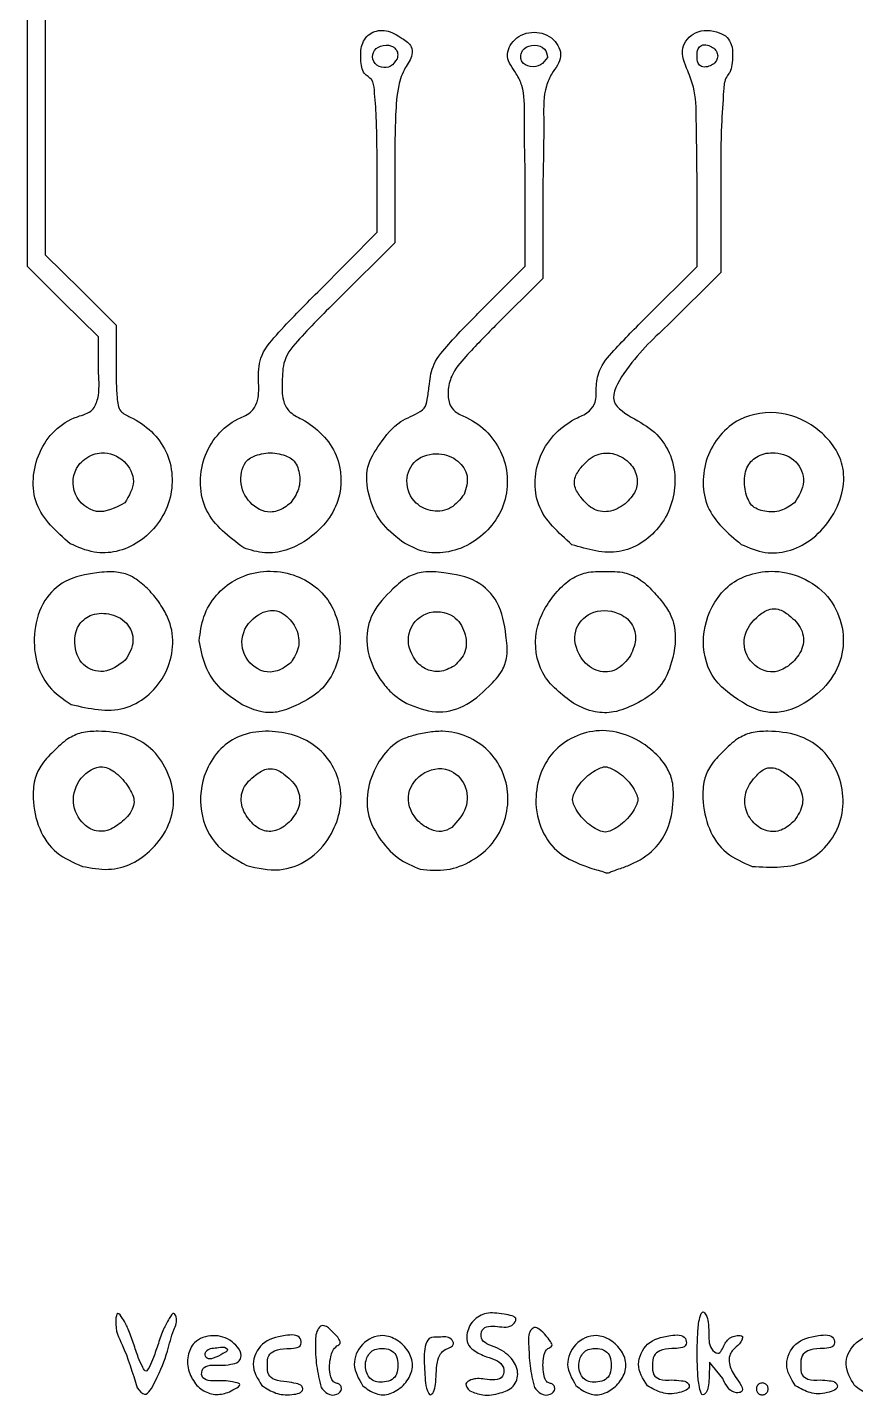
# Model space of a CAD drawing. Extents: x 2 to 350, y 4 to 373.
# Drawn here: x 251.3 to 300.6, y 4 to 85.4 of the extents above; entities that cross this region are included whole.
import ezdxf

# ---------------------------------------------------------------- set-up
doc = ezdxf.new("R2010")
doc.units = 0
doc.layers.get('0').update_dxf_attribs({"linetype": 'CONTINUOUS'})

msp = doc.modelspace()

# ---------------------------------------------------------------- linework, layer by layer
at = {"color": 7}
for p, q in [((251.33468, 80.561101), (251.33468, 89.92706)), ((252.393013, 89.366699), (252.393013, 80.633702)), ((273.339613, 83.5778), (273.339613, 83.5778)), ((282.291049, 83.652466), (282.291049, 83.652466)), ((292.433322, 83.740837), (292.433322, 83.740837)), ((251.33468, 71.195142), (251.33468, 80.561101)), ((252.393013, 80.633702), (252.393013, 71.900706)), ((272.148591, 73.251642), (272.148591, 77.790675)), ((273.206924, 77.267091), (273.206924, 72.61442)), ((280.968027, 71.231972), (280.968027, 76.73766)), ((291.198591, 71.20165), (291.198591, 76.601717)), ((282.02636, 76.369228), (282.02636, 70.495134)), ((292.609693, 76.568909), (292.609693, 70.849755)), ((268.620822, 69.681672), (272.148591, 73.251642)), ((273.206924, 72.61442), (269.855527, 69.276965)), ((252.393013, 71.900706), (254.50968, 69.806132)), ((253.451347, 69.100568), (251.33468, 71.195142)), ((278.158258, 68.402385), (280.968027, 71.231972)), ((288.199989, 68.218632), (291.198591, 71.20165)), ((282.02636, 70.495134), (279.204155, 67.689465)), ((292.609693, 70.849755), (289.434693, 67.689465)), ((254.50968, 69.806132), (256.626347, 67.711532)), ((255.568013, 67.005994), (253.451347, 69.100568)), ((256.626347, 67.711532), (256.626347, 65.13412)), ((255.568013, 64.860964), (255.568013, 67.005994)), ((257.130325, 57.13132), (257.130325, 57.13132)), ((267.008107, 57.13132), (267.008107, 57.13132)), ((277.330561, 57.631991), (277.330561, 57.631991)), ((287.025689, 57.160795), (287.025689, 57.160795)), ((296.994236, 57.13132), (296.994236, 57.13132)), ((253.874019, 54.69763), (253.874019, 54.69763)), ((273.626659, 54.822116), (273.626659, 54.822116)), ((283.752608, 54.635585), (283.752608, 54.635585)), ((293.826327, 54.65482), (293.826327, 54.65482)), ((264.211078, 54.44408), (264.211078, 54.44408)), ((257.165197, 47.768193), (257.165197, 47.768193)), ((267.027263, 47.625476), (267.027263, 47.625476)), ((276.757897, 47.417143), (276.757897, 47.417143)), ((287.162769, 47.916624), (287.162769, 47.916624)), ((296.903458, 47.635795), (296.903458, 47.635795)), ((253.935376, 45.12564), (253.935376, 45.12564)), ((264.129824, 45.105532), (264.129824, 45.105532)), ((273.912489, 45.183002), (273.912489, 45.183002)), ((283.860134, 45.172656), (283.860134, 45.17263)), ((294.167295, 45.084868), (294.167295, 45.083942)), ((256.90064, 38.076135), (256.90064, 38.076135)), ((266.917355, 38.110795), (266.917355, 38.110795)), ((276.593697, 37.796946), (276.593697, 37.796946)), ((286.965258, 38.232503), (286.965258, 38.232503)), ((296.993098, 38.203426), (296.993098, 38.203426)), ((254.606756, 35.483853), (254.606756, 35.483853)), ((264.399673, 35.526901), (264.399673, 35.526901)), ((274.719071, 35.309149), (274.719071, 35.309149)), ((284.672193, 35.446229), (284.672193, 35.446229)), ((294.47064, 35.483853), (294.47064, 35.483853)), ((262.976347, 6.482503), (262.976347, 6.482503)), ((273.383322, 5.776965), (273.383322, 5.776965)), ((274.970822, 5.732859), (274.970822, 5.732859)), ((286.083322, 5.776965), (286.083322, 5.776965)), ((291.198591, 6.482503), (291.198591, 6.482503)), ((291.929529, 5.953337), (291.916829, 4.983215)), ((292.723835, 4.983215), (291.929529, 5.953337)), ((257.865073, 4.42468), (257.865073, 4.42468)), ((261.414062, 4.567423), (261.414062, 4.567423)), ((265.294613, 4.567423), (265.294613, 4.567423)), ((268.816217, 4.454049), (268.816217, 4.454049)), ((271.291844, 4.567423), (271.291844, 4.567423)), ((277.675446, 4.248256), (277.675446, 4.248256)), ((281.516217, 4.454049), (281.516217, 4.454049)), ((283.991844, 4.567423), (283.991844, 4.567423)), ((288.244333, 4.549166), (288.244333, 4.548267)), ((294.72636, 4.365837), (294.72636, 4.365837)), ((297.063769, 4.549166), (297.063769, 4.548267)), ((300.572408, 4.567423), (300.572408, 4.567317))]:
    msp.add_line(p, q, dxfattribs=at)
for points, knots in [([(272.148591, 77.790675), (272.143933, 78.570875), (272.136027, 79.895137), (272.027012, 81.361763), (271.922863, 82.366396), (271.240685, 82.699014), (271.17724, 83.547867), (271.150774, 84.420526), (271.741819, 85.216673), (272.782109, 85.337605), (273.542455, 84.860326), (274.216622, 84.408707), (274.269412, 83.652323), (273.727899, 82.982148), (273.341712, 81.778398), (273.216177, 79.827123), (273.210501, 78.256666), (273.206924, 77.267091)], [0, 0, 0, 0, 2.320408, 3.938515, 4.566638, 5.113969, 5.968719, 6.86221, 7.747833, 8.637941, 9.70527, 10.429661, 10.896867, 11.78435, 12.90455, 14.648895, 17.620517, 17.620517, 17.620517, 17.620517]), ([(280.968027, 76.73766), (280.943915, 77.876574), (280.90722, 79.609829), (280.946165, 81.678512), (280.416359, 82.802396), (279.690281, 83.649226), (280.284399, 84.885244), (281.497277, 85.2943), (282.709707, 84.885388), (283.305047, 83.648737), (282.569503, 82.797924), (282.041864, 81.626999), (282.090733, 79.436012), (282.051946, 77.588178), (282.02636, 76.369228)], [0, 0, 0, 0, 3.446204, 5.244597, 6.02445, 7.181768, 8.261406, 9.497522, 10.733655, 11.813293, 12.970618, 13.77251, 15.6746, 19.361375, 19.361375, 19.361375, 19.361375]), ([(291.198591, 76.601717), (291.183085, 77.723597), (291.158853, 79.476739), (291.133543, 81.628867), (290.611417, 82.947133), (290.074944, 84.165334), (291.10392, 85.367393), (292.262722, 85.272025), (293.010269, 84.891444), (293.295042, 84.375703), (293.332197, 83.798089), (293.277482, 83.247533), (293.199693, 82.789946), (292.817572, 82.376689), (292.754269, 81.235839), (292.610776, 79.300046), (292.610097, 77.587233), (292.609693, 76.568909)], [0, 0, 0, 0, 3.386996, 5.292797, 6.31225, 7.705546, 8.883691, 10.304072, 10.842206, 11.340701, 11.98598, 12.546279, 13.01874, 13.328354, 14.18345, 16.253955, 19.289926, 19.289926, 19.289926, 19.289926]), ([(273.339613, 83.5778), (273.363996, 83.680835), (273.411278, 83.880626), (273.27233, 84.176637), (272.914286, 84.412621), (272.364377, 84.398832), (271.849658, 84.007124), (271.881321, 83.357659), (272.382162, 83.004432), (273.016234, 83.068467), (273.228665, 83.403053), (273.339613, 83.5778)], [0, 0, 0, 0, 0.309907, 0.600934, 0.913085, 1.551268, 2.123603, 2.65525, 3.231386, 3.772012, 4.363064, 4.363064, 4.363064, 4.363064]), ([(282.291049, 83.652466), (282.259495, 83.837864), (282.189112, 84.251392), (281.510604, 84.438514), (280.955105, 84.296518), (280.735594, 83.936917), (280.689347, 83.658728), (280.791591, 83.283091), (281.283783, 83.040144), (281.924967, 83.140467), (282.170407, 83.483737), (282.291049, 83.652466)], [0, 0, 0, 0, 0.525045, 1.171109, 1.817512, 2.102298, 2.382945, 2.647362, 3.21259, 3.833548, 4.433827, 4.433827, 4.433827, 4.433827]), ([(292.433322, 83.740837), (292.413897, 83.837655), (292.373142, 84.040783), (292.129794, 84.271047), (291.820977, 84.396644), (291.463768, 84.42654), (291.20014, 84.131093), (291.19767, 83.74084), (291.200137, 83.350586), (291.463774, 83.055152), (291.820973, 83.085061), (292.129796, 83.210637), (292.373139, 83.440901), (292.413896, 83.644023), (292.433322, 83.740837)], [0, 0, 0, 0, 0.290569, 0.609623, 0.9471, 1.299818, 1.588949, 2.013967, 2.438979, 2.728101, 3.080818, 3.418291, 3.737344, 4.027901, 4.027901, 4.027901, 4.027901]), ([(264.211078, 54.44408), (263.331947, 55.106855), (261.596532, 56.415183), (261.492306, 59.928445), (263.148918, 61.913142), (264.712229, 62.46219), (265.151613, 63.37764), (265.070357, 64.453713), (265.106398, 65.898463), (266.575717, 67.641139), (267.791863, 68.854566), (268.620822, 69.681672)], [0, 0, 0, 0, 3.157467, 6.232883, 9.325298, 10.278119, 10.986003, 12.167986, 13.506593, 15.167162, 18.722403, 18.722403, 18.722403, 18.722403]), ([(269.855527, 69.276965), (269.080072, 68.5104), (267.933409, 67.376882), (266.525773, 65.746588), (266.513353, 64.385369), (266.464122, 63.360669), (266.885659, 62.489005), (268.325454, 61.839996), (270.026519, 60.207132), (270.137087, 57.033632), (268.463448, 55.107188), (266.77512, 54.254825), (265.441048, 54.057303), (264.623682, 54.314332), (264.211078, 54.44408)], [0, 0, 0, 0, 3.315492, 4.90261, 6.163256, 7.262992, 7.969038, 8.897533, 11.865892, 14.541411, 17.557793, 18.932192, 20.191441, 21.475083, 21.475083, 21.475083, 21.475083]), ([(273.626659, 54.822116), (273.182686, 55.187976), (272.283503, 55.928956), (271.603224, 57.532633), (271.412942, 59.262997), (272.35042, 60.722678), (273.341626, 61.993739), (274.442146, 62.37429), (275.048901, 62.799797), (275.163506, 63.380575), (275.263175, 64.192765), (275.399205, 65.36858), (276.557998, 66.791715), (277.529372, 67.769408), (278.158258, 68.402385)], [0, 0, 0, 0, 1.700839, 3.444729, 5.110643, 6.656085, 8.498773, 9.79347, 10.09812, 10.655015, 11.444574, 12.623572, 14.092023, 16.788429, 16.788429, 16.788429, 16.788429]), ([(279.204155, 67.689465), (278.609595, 67.08713), (277.681022, 66.146412), (276.574831, 64.875023), (276.349554, 63.84319), (276.387806, 63.076446), (276.808334, 62.47133), (278.219792, 61.969282), (279.949296, 60.166898), (280.04026, 56.837857), (278.190311, 54.769639), (276.323619, 54.122806), (274.859474, 54.1382), (274.054463, 54.584788), (273.626659, 54.822116)], [0, 0, 0, 0, 2.556302, 3.992387, 4.92548, 5.659217, 6.232148, 7.011772, 10.055954, 13.071372, 16.11764, 17.644951, 18.920052, 20.366191, 20.366191, 20.366191, 20.366191]), ([(283.752608, 54.635585), (282.945028, 55.351564), (281.364513, 56.752805), (281.573387, 60.209222), (283.341374, 61.939523), (284.789569, 62.495817), (285.222151, 63.185798), (285.17077, 64.030943), (285.33687, 65.167838), (286.541695, 66.552996), (287.543553, 67.55929), (288.199989, 68.218632)], [0, 0, 0, 0, 3.090534, 6.048482, 9.161245, 9.986994, 10.598402, 11.446645, 12.47753, 13.959406, 16.775546, 16.775546, 16.775546, 16.775546]), ([(289.434693, 67.689465), (288.547489, 66.864747), (287.257531, 65.665641), (285.779867, 63.09451), (287.539441, 62.093259), (288.83778, 61.328726), (289.719022, 59.94611), (290.052652, 57.95062), (289.219453, 55.511299), (286.564978, 53.809418), (284.701675, 54.356785), (283.752608, 54.635585)], [0, 0, 0, 0, 3.854376, 5.604106, 7.220402, 8.832881, 10.329189, 11.903798, 14.799572, 17.541265, 20.387418, 20.387418, 20.387418, 20.387418]), ([(253.874019, 54.69763), (253.062075, 55.414762), (251.449627, 56.838922), (251.738921, 60.315595), (253.532025, 62.148993), (255.23835, 62.498885), (255.65887, 63.602037), (255.604467, 64.35586), (255.568013, 64.860964)], [0, 0, 0, 0, 3.091832, 6.140106, 9.239135, 10.210166, 10.960973, 12.485723, 12.485723, 12.485723, 12.485723]), ([(256.626347, 65.13412), (256.622766, 64.569922), (256.617483, 63.737329), (256.762567, 62.545243), (258.221679, 61.939269), (259.92612, 60.380665), (260.132518, 57.107771), (258.499238, 54.969977), (256.702191, 54.162185), (255.221273, 54.105013), (254.344777, 54.490557), (253.874019, 54.69763)], [0, 0, 0, 0, 1.746457, 2.577272, 3.238624, 6.186662, 9.121961, 12.156923, 13.61941, 14.934112, 16.459504, 16.459504, 16.459504, 16.459504]), ([(293.826327, 54.65482), (293.031312, 55.325672), (291.459836, 56.651717), (291.477762, 59.961036), (293.424673, 62.328428), (296.2797, 62.696212), (298.652628, 61.562013), (300.027713, 59.601462), (299.901355, 57.601743), (299.187785, 56.086829), (298.040274, 54.874875), (296.665193, 54.1872), (295.176485, 54.078953), (294.294336, 54.455206), (293.826327, 54.65482)], [0, 0, 0, 0, 2.986819, 5.903929, 8.878193, 11.3934, 13.924322, 16.487968, 17.994949, 19.721997, 21.423856, 22.906882, 24.24056, 25.747715, 25.747715, 25.747715, 25.747715]), ([(257.130325, 57.13132), (257.38646, 57.547575), (257.884889, 58.35759), (257.175135, 59.765445), (256.05064, 60.197228), (255.219784, 60.021647), (254.750222, 59.757659), (254.06565, 59.101266), (253.86878, 57.557246), (255.493371, 56.258755), (256.570284, 56.832795), (257.130325, 57.13132)], [0, 0, 0, 0, 1.3761, 2.677836, 4.128286, 4.63186, 5.18892, 5.721834, 7.44828, 9.067701, 10.822378, 10.822378, 10.822378, 10.822378]), ([(267.008107, 57.13132), (267.189131, 57.395049), (267.553128, 57.925344), (267.584208, 58.87742), (267.297903, 59.622692), (266.77345, 59.926145), (266.316151, 60.061519), (265.798532, 60.126765), (265.28126, 60.061361), (264.823022, 59.926698), (264.169868, 59.542429), (263.892617, 58.365481), (264.451136, 57.088036), (265.492138, 56.484742), (266.230764, 56.64497), (266.646391, 56.831599), (266.888845, 57.032499), (267.008107, 57.13132)], [0, 0, 0, 0, 0.940814, 1.891753, 2.756568, 3.156994, 3.662047, 4.185299, 4.708552, 5.213608, 5.614042, 6.928954, 8.315595, 9.653516, 10.066538, 10.544537, 11.007287, 11.007287, 11.007287, 11.007287]), ([(277.330561, 57.631991), (277.450565, 58.004822), (277.680448, 58.719027), (276.980943, 59.753265), (275.785505, 60.186546), (274.357636, 59.840066), (273.718609, 58.404311), (274.289902, 57.075193), (275.448292, 56.534419), (276.629554, 56.732233), (277.094998, 57.32964), (277.330561, 57.631991)], [0, 0, 0, 0, 1.117347, 2.14042, 3.359923, 4.777139, 6.084674, 7.537216, 8.624388, 9.713341, 10.829218, 10.829218, 10.829218, 10.829218]), ([(287.025689, 57.160795), (287.242068, 57.401155), (287.648389, 57.852508), (287.676264, 58.824193), (287.132901, 59.6485), (286.203057, 60.173168), (285.044617, 60.044592), (284.34704, 59.339871), (283.892402, 58.684213), (283.891542, 57.997077), (284.344702, 57.35627), (284.985584, 56.64657), (286.140462, 56.523882), (286.717796, 56.939269), (287.025689, 57.160795)], [0, 0, 0, 0, 0.943494, 1.771717, 2.693994, 3.782083, 4.816988, 5.926482, 6.658268, 7.144443, 7.876214, 8.949667, 9.918868, 11.02638, 11.02638, 11.02638, 11.02638]), ([(296.994236, 57.13132), (297.249127, 57.53706), (297.740731, 58.319606), (297.183064, 59.746417), (295.947232, 60.201627), (294.845234, 60.028849), (294.098254, 59.325233), (293.988682, 58.496156), (294.06216, 57.824194), (294.199784, 57.365823), (294.502652, 56.841658), (295.2482, 56.555185), (296.200176, 56.58633), (296.730495, 56.950306), (296.994236, 57.13132)], [0, 0, 0, 0, 1.369693, 2.641713, 3.974582, 5.008243, 5.851514, 6.854645, 7.377879, 7.882925, 8.283351, 9.148155, 10.099095, 11.039918, 11.039918, 11.039918, 11.039918]), ([(253.935376, 45.12564), (253.460448, 45.448071), (252.511143, 46.092562), (251.755773, 47.74158), (251.689036, 49.553692), (252.192884, 51.327555), (253.602731, 52.645183), (255.213852, 52.952016), (256.539909, 53.071664), (257.55582, 52.810096), (258.297488, 52.222404), (258.968633, 51.521145), (259.47858, 50.754753), (260.187599, 49.248537), (259.832509, 46.650034), (257.134021, 44.402002), (255.015693, 44.881237), (253.935376, 45.12564)], [0, 0, 0, 0, 1.695165, 3.388373, 5.194003, 7.070121, 8.737706, 10.678504, 11.863066, 12.717991, 13.747728, 14.650836, 15.628804, 16.495108, 19.612568, 22.653407, 25.818183, 25.818183, 25.818183, 25.818183]), ([(261.566567, 48.921564), (261.626808, 49.406201), (261.748402, 50.384433), (262.515617, 51.658211), (264.083544, 52.97008), (266.802872, 53.326932), (269.586882, 51.542428), (270.150179, 48.868909), (269.60396, 46.94259), (268.66486, 45.740543), (267.428578, 45.099718), (266.298389, 44.617775), (265.158669, 44.635185), (264.506398, 44.933377), (264.129824, 45.105532)], [0, 0, 0, 0, 1.452425, 2.931699, 4.329804, 7.494268, 10.380577, 13.430489, 14.918807, 16.305481, 17.860854, 19.049273, 19.950067, 21.180457, 21.180457, 21.180457, 21.180457]), ([(273.912489, 45.183002), (273.660953, 45.340431), (273.139856, 45.666572), (272.50409, 46.350045), (271.839137, 47.392883), (271.38465, 48.844053), (271.792003, 50.685659), (272.912805, 51.853441), (273.916354, 52.750144), (275.001991, 53.091789), (276.385765, 52.941078), (278.064132, 52.65764), (279.522623, 51.191841), (279.799002, 49.504668), (279.964146, 48.109547), (279.595919, 47.009443), (278.652375, 46.020748), (277.442611, 44.928264), (275.574719, 44.5104), (274.481025, 44.95295), (273.912489, 45.183002)], [0, 0, 0, 0, 0.887304, 1.838193, 2.767308, 4.594332, 6.23743, 8.147981, 9.345989, 10.236067, 11.459703, 13.492032, 15.204727, 17.246292, 18.489971, 19.379921, 20.615568, 22.539573, 24.206743, 26.011625, 26.011625, 26.011625, 26.011625]), ([(283.860134, 45.17263), (283.145193, 45.713697), (281.740711, 46.776608), (281.37293, 49.618444), (282.479424, 51.534022), (283.645009, 52.616614), (284.654704, 53.053402), (285.730701, 53.047051), (286.805745, 53.052523), (287.817912, 52.619611), (288.549358, 51.913788), (289.194321, 51.16884), (289.640619, 50.491917), (289.998511, 49.323077), (289.821531, 47.800634), (289.06125, 46.024531), (287.641479, 45.167998), (286.339907, 44.612068), (285.022132, 44.616175), (284.273692, 44.974603), (283.860134, 45.172656)], [0, 0, 0, 0, 2.598789, 5.105251, 7.768531, 8.936233, 9.840529, 10.985897, 12.131277, 13.035568, 14.203265, 15.14492, 15.998765, 16.609138, 18.775743, 20.439248, 22.205105, 23.561726, 24.663936, 26.025093, 26.025093, 26.025093, 26.025093]), ([(294.167295, 45.083942), (293.450456, 45.530579), (292.064115, 46.394358), (291.330533, 48.904271), (291.9636, 50.949663), (293.08238, 52.306426), (294.370637, 52.941459), (296.549592, 53.242589), (299.566874, 51.795754), (300.354284, 47.656398), (298.154099, 45.329472), (296.317671, 44.636267), (295.177773, 44.621412), (294.534031, 44.916665), (294.167295, 45.084868)], [0, 0, 0, 0, 2.459105, 4.755821, 7.23114, 8.598742, 9.926396, 11.431774, 15.121711, 18.639269, 22.359372, 23.588818, 24.491835, 25.687355, 25.687355, 25.687355, 25.687355]), ([(257.165197, 47.768193), (257.38274, 48.134293), (257.801407, 48.838863), (257.324452, 50.105339), (256.21161, 50.604345), (255.093565, 50.543999), (254.259632, 49.833258), (254.05728, 48.678582), (254.477126, 47.382059), (255.998829, 46.873661), (256.757886, 47.45581), (257.165197, 47.768193)], [0, 0, 0, 0, 1.221647, 2.351092, 3.559268, 4.650089, 5.548005, 6.609743, 8.001683, 9.260442, 10.718048, 10.718048, 10.718048, 10.718048]), ([(267.027263, 47.625476), (267.213352, 47.922726), (267.592896, 48.528993), (267.421758, 49.652904), (266.841713, 50.37583), (266.209092, 50.728634), (265.62649, 50.727238), (264.789132, 50.383454), (263.923909, 49.301695), (264.257541, 47.626946), (265.436907, 46.949094), (266.235241, 47.122306), (266.657364, 47.317075), (266.904893, 47.523451), (267.027263, 47.625476)], [0, 0, 0, 0, 1.024441, 2.089437, 3.149232, 3.716809, 4.197536, 4.839524, 6.396464, 7.894412, 9.410163, 9.826249, 10.313379, 10.789655, 10.789655, 10.789655, 10.789655]), ([(276.757897, 47.417143), (277.008384, 47.676944), (277.536411, 48.224607), (277.443156, 49.444208), (276.707276, 50.620159), (274.988238, 50.80331), (273.763055, 49.390347), (274.189987, 47.884478), (275.048556, 47.153907), (275.95416, 47.011138), (276.469234, 47.271326), (276.757897, 47.417143)], [0, 0, 0, 0, 1.039999, 2.192327, 3.349393, 4.973764, 6.529242, 8.161365, 9.062819, 9.806183, 10.753941, 10.753941, 10.753941, 10.753941]), ([(287.162769, 47.916624), (287.332845, 48.26117), (287.650581, 48.904853), (287.389165, 50.010611), (286.360257, 50.753926), (284.858438, 50.801941), (283.697685, 49.487372), (284.100984, 47.969025), (285.080717, 47.053814), (286.372903, 47.015188), (286.888662, 47.603799), (287.162769, 47.916624)], [0, 0, 0, 0, 1.125685, 2.10301, 3.106869, 4.744732, 6.122132, 7.697257, 8.907608, 9.958243, 11.149983, 11.149983, 11.149983, 11.149983]), ([(296.903458, 47.635795), (297.145753, 47.93019), (297.609874, 48.49411), (297.4985, 49.692298), (296.784592, 50.371114), (296.128004, 50.831399), (295.44179, 50.829133), (294.648156, 50.294741), (293.793923, 49.226015), (294.203031, 47.564913), (295.369436, 46.956073), (296.139008, 47.133742), (296.527089, 47.336295), (296.775389, 47.533883), (296.903458, 47.635795)], [0, 0, 0, 0, 1.107621, 2.12167, 3.240482, 3.972277, 4.458453, 5.190232, 6.776582, 8.208452, 9.741794, 10.090818, 10.551305, 11.0418, 11.0418, 11.0418, 11.0418]), ([(264.129824, 45.105532), (263.689166, 45.390342), (262.775191, 45.981071), (261.845643, 47.354568), (261.656645, 48.415782), (261.566567, 48.921564)], [0, 0, 0, 0, 1.565538, 3.247108, 4.778366, 4.778366, 4.778366, 4.778366]), ([(254.606756, 35.483853), (254.070768, 35.712504), (252.986986, 36.174843), (251.932016, 37.715723), (251.647611, 39.27813), (251.697329, 40.571866), (252.122075, 41.562256), (252.881794, 42.321359), (253.638321, 43.067842), (254.576356, 43.502804), (255.813074, 43.552011), (257.273652, 43.402059), (258.764668, 42.579344), (259.712469, 41.216313), (260.165935, 39.596386), (259.841614, 37.870851), (258.863536, 36.530441), (257.607245, 35.578054), (256.112137, 35.195875), (255.126097, 35.384503), (254.606756, 35.483853)], [0, 0, 0, 0, 1.719326, 3.476523, 5.317546, 6.418553, 7.313593, 8.472651, 9.611102, 10.487861, 11.496086, 13.283477, 14.839917, 16.431347, 18.142708, 19.756053, 21.512462, 23.001868, 24.413525, 25.984411, 25.984411, 25.984411, 25.984411]), ([(264.399673, 35.526901), (263.699834, 35.919635), (262.30724, 36.701128), (261.433399, 39.081072), (261.840881, 41.19301), (262.879915, 42.654038), (264.199003, 43.415892), (266.199814, 43.658721), (268.733611, 42.925036), (270.357237, 40.162829), (269.691964, 37.47199), (268.156072, 35.788136), (266.284848, 35.093149), (265.045495, 35.378306), (264.399673, 35.526901)], [0, 0, 0, 0, 2.342646, 4.661577, 7.040925, 8.533798, 9.910694, 11.471567, 14.501131, 17.231764, 20.200973, 22.123767, 23.917682, 25.869642, 25.869642, 25.869642, 25.869642]), ([(274.719071, 35.309149), (274.266657, 35.502453), (273.28354, 35.922512), (272.23067, 37.155914), (271.455641, 38.670001), (271.600014, 40.403133), (272.288532, 41.946391), (273.30012, 42.952534), (274.337463, 43.299652), (275.162452, 43.465909), (276.73442, 43.634553), (279.032333, 42.656124), (280.321112, 39.71439), (279.459888, 37.091514), (277.841687, 35.760811), (276.313639, 35.168477), (275.254458, 35.261917), (274.719071, 35.309149)], [0, 0, 0, 0, 1.458662, 3.169743, 4.74425, 6.434915, 8.16585, 9.7676, 10.514733, 11.416568, 12.29289, 15.243251, 18.128381, 21.138581, 22.754842, 24.314077, 25.907824, 25.907824, 25.907824, 25.907824]), ([(284.672193, 35.446229), (284.080141, 35.674713), (282.961298, 36.106495), (281.837251, 37.625761), (281.386416, 39.867274), (282.38757, 42.692502), (285.672273, 44.028768), (288.146472, 42.878898), (289.327898, 41.566484), (289.769008, 40.628891), (289.818061, 39.381364), (289.633703, 37.894768), (288.715605, 36.392456), (287.53471, 35.693549), (286.610155, 35.344462), (286.140376, 35.194162), (285.822276, 35.056901), (285.552577, 35.191313), (285.171293, 35.284439), (284.853479, 35.387463), (284.672193, 35.446229)], [0, 0, 0, 0, 1.869303, 3.532553, 5.404084, 8.589, 11.625084, 14.882981, 16.024172, 16.903087, 17.922662, 19.72186, 21.335989, 22.998555, 23.738769, 24.283698, 24.516603, 24.712081, 25.141036, 25.710609, 25.710609, 25.710609, 25.710609]), ([(294.47064, 35.483853), (293.934652, 35.712504), (292.850871, 36.174843), (291.795901, 37.715723), (291.511496, 39.27813), (291.561213, 40.571867), (291.985968, 41.56226), (292.745707, 42.32135), (293.502216, 43.067842), (294.440279, 43.502822), (295.676883, 43.5519), (297.138196, 43.402794), (298.626526, 42.57701), (299.871587, 40.820377), (300.136499, 37.996346), (297.792572, 35.296401), (295.614, 35.419335), (294.47064, 35.483853)], [0, 0, 0, 0, 1.719326, 3.476523, 5.317546, 6.418553, 7.313596, 8.472666, 9.611108, 10.487872, 11.496104, 13.283488, 14.839916, 16.431342, 19.599501, 22.564966, 25.840234, 25.840234, 25.840234, 25.840234]), ([(256.90064, 38.076135), (257.039034, 38.193519), (257.311706, 38.424798), (257.584668, 38.850726), (257.772216, 39.482666), (257.339324, 40.288135), (256.724678, 41.017043), (255.641462, 41.644292), (254.363649, 40.794591), (253.88, 39.311009), (254.482505, 38.058801), (255.359039, 37.539151), (256.205852, 37.576582), (256.644206, 37.891758), (256.90064, 38.076135)], [0, 0, 0, 0, 0.541557, 1.067013, 1.501077, 2.450179, 3.571874, 4.448605, 5.885594, 7.394934, 8.836987, 9.662021, 10.320627, 11.249, 11.249, 11.249, 11.249]), ([(266.917355, 38.110795), (267.15964, 38.405199), (267.623743, 38.969138), (267.512436, 40.167212), (266.798287, 40.846435), (266.142251, 41.305734), (265.454649, 41.306055), (264.814681, 40.853593), (264.101043, 40.20955), (263.992953, 39.066492), (264.533485, 38.190345), (265.260886, 37.557585), (266.211491, 37.533293), (266.665276, 37.904557), (266.917355, 38.110795)], [0, 0, 0, 0, 1.107614, 2.121664, 3.240484, 3.972263, 4.458431, 5.19021, 6.263663, 7.232864, 8.340374, 9.249888, 10.009663, 10.959184, 10.959184, 10.959184, 10.959184]), ([(276.593697, 37.796946), (276.930624, 38.159077), (277.587425, 38.86501), (277.52768, 40.380924), (276.392942, 41.500937), (274.689469, 41.164073), (273.733921, 39.637519), (274.378829, 38.232934), (275.255195, 37.678285), (276.007061, 37.473203), (276.397596, 37.688725), (276.593697, 37.796946)], [0, 0, 0, 0, 1.436032, 2.799383, 4.08686, 5.718248, 7.268386, 8.830262, 9.736599, 10.378364, 11.025632, 11.025632, 11.025632, 11.025632]), ([(286.965258, 38.232503), (287.089333, 38.371466), (287.327369, 38.638062), (287.565488, 39.053431), (287.715356, 39.467099), (287.566024, 39.881675), (287.324184, 40.293189), (286.97825, 40.714962), (286.556496, 41.060856), (286.144915, 41.302757), (285.730527, 41.451902), (285.316141, 41.302758), (284.904567, 41.060861), (284.482824, 40.714951), (284.136912, 40.293206), (283.895005, 39.881624), (283.745859, 39.467234), (283.895005, 39.052845), (284.136913, 38.641261), (284.482819, 38.219522), (284.904584, 37.873591), (285.31609, 37.631762), (285.730662, 37.482432), (286.144329, 37.632298), (286.559696, 37.87041), (286.826295, 38.108435), (286.965258, 38.232503)], [0, 0, 0, 0, 0.556252, 1.067155, 1.443034, 1.818913, 2.329816, 2.886068, 3.442309, 3.953208, 4.329087, 4.704965, 5.215859, 5.772084, 6.328336, 6.83924, 7.215119, 7.590998, 8.101901, 8.658153, 9.214379, 9.725272, 10.10115, 10.477029, 10.987929, 11.544169, 11.544169, 11.544169, 11.544169]), ([(296.993098, 38.203426), (297.203676, 38.522419), (297.611011, 39.139472), (297.347971, 40.339579), (296.558503, 40.964508), (295.863784, 41.388221), (295.195287, 41.347), (294.635685, 40.80725), (294.060511, 40.061295), (293.987221, 38.950521), (294.493772, 38.050476), (295.307655, 37.515183), (296.292473, 37.560642), (296.748102, 37.978656), (296.993098, 38.203426)], [0, 0, 0, 0, 1.107684, 2.142677, 3.312649, 4.053141, 4.521407, 5.197867, 6.287749, 7.301261, 8.324894, 9.253104, 10.087604, 11.058244, 11.058244, 11.058244, 11.058244]), ([(257.865073, 4.42468), (257.597369, 5.325114), (257.179289, 6.731345), (256.492683, 7.899428), (256.669563, 9.04939), (257.11173, 8.415159), (257.355648, 7.902095), (257.650748, 7.083512), (257.911507, 6.28373), (258.11501, 5.81019), (258.390239, 5.304358), (258.665513, 5.810157), (258.868656, 6.284128), (259.131359, 7.081311), (259.418772, 7.908539), (259.679725, 8.397241), (260.034342, 9.003258), (260.314326, 8.436524), (259.948359, 7.733966), (259.644227, 6.354914), (259.176252, 5.284417), (258.428066, 3.775143), (258.018591, 4.247562), (257.865073, 4.42468)], [0, 0, 0, 0, 2.709708, 4.231823, 4.65425, 5.064051, 5.789358, 6.696191, 7.57595, 8.225592, 8.517993, 8.810393, 9.460035, 10.339794, 11.246182, 11.970158, 12.377683, 12.623262, 13.401001, 14.728604, 16.686284, 17.658128, 18.241025, 18.241025, 18.241025, 18.241025]), ([(268.816217, 4.454049), (268.713506, 4.886718), (268.509587, 5.745723), (268.470584, 6.909075), (268.481467, 7.737202), (268.818535, 8.188839), (269.245585, 8.057958), (269.543137, 7.713184), (269.846171, 7.435743), (270.020646, 7.051162), (269.564603, 6.852254), (269.342323, 6.170216), (269.264223, 5.428259), (269.512363, 4.710451), (269.866511, 4.693369), (269.996211, 4.548945), (270.080749, 4.281195), (269.725857, 3.946039), (269.165505, 4.025042), (268.93141, 4.312565), (268.816217, 4.454049)], [0, 0, 0, 0, 1.330579, 2.641683, 3.47965, 3.808326, 4.09796, 4.650407, 5.156304, 5.421538, 5.66013, 6.404789, 7.428201, 8.05029, 8.234438, 8.413675, 8.597842, 9.022955, 9.574139, 10.108125, 10.108125, 10.108125, 10.108125]), ([(277.675446, 4.248256), (277.540955, 4.393783), (277.299443, 4.655113), (277.904304, 5.027575), (278.57214, 4.943993), (279.674597, 4.807107), (279.753915, 5.962725), (278.7233, 6.230544), (277.988731, 6.573927), (277.47985, 7.038679), (277.478975, 7.737597), (277.781599, 8.488243), (278.738061, 8.972878), (279.492175, 8.84024), (280.589178, 8.682779), (280.125559, 7.960407), (279.358051, 8.118287), (278.369728, 8.119245), (278.277441, 7.138309), (279.302278, 6.857619), (280.130141, 6.320497), (280.64596, 5.39297), (280.344046, 4.422555), (279.423139, 4.07761), (278.510779, 3.919462), (277.926841, 4.149305), (277.675446, 4.248256)], [0, 0, 0, 0, 0.475436, 0.853762, 1.665914, 2.748692, 3.26985, 4.45375, 5.313979, 5.855012, 6.365655, 7.290945, 8.171303, 9.238549, 10.002964, 10.324183, 11.283808, 12.204844, 12.684255, 13.665565, 14.822085, 15.744979, 16.614446, 17.476182, 18.529851, 19.326398, 19.326398, 19.326398, 19.326398]), ([(291.198591, 6.482503), (291.212175, 6.924084), (291.23523, 7.673562), (291.282264, 8.359222), (291.500118, 9.075336), (291.813283, 8.706214), (291.86164, 8.294478), (291.937041, 7.600857), (291.8425, 6.910192), (292.522654, 6.282476), (292.781702, 6.939313), (292.992204, 7.289858), (293.276195, 7.490629), (293.556067, 7.543057), (293.946948, 7.576848), (293.850837, 7.140987), (293.50052, 6.869503), (293.083796, 6.432566), (293.116219, 5.722294), (293.402405, 5.147096), (294.1551, 4.191553), (293.174281, 4.074456), (292.924732, 4.577913), (292.723835, 4.983215)], [0, 0, 0, 0, 1.268258, 2.152561, 2.526029, 2.771405, 3.232745, 3.856561, 4.824055, 5.28269, 5.947441, 6.267466, 6.596983, 6.908444, 7.221359, 7.417457, 7.976862, 8.612128, 9.098666, 9.940321, 10.924586, 11.209771, 12.387359, 12.387359, 12.387359, 12.387359]), ([(261.414062, 4.567423), (261.233443, 4.830715), (260.870265, 5.360128), (260.833201, 6.318725), (261.243131, 7.299989), (262.414994, 7.653542), (263.504536, 7.332287), (264.204854, 6.481286), (263.874131, 5.906284), (263.363719, 5.808734), (262.710612, 5.743569), (261.767033, 5.860189), (261.625823, 4.843089), (262.812589, 4.83324), (263.355946, 4.864043), (264.148511, 4.627371), (263.455156, 4.234072), (262.961114, 4.004008), (262.052195, 4.051307), (261.63038, 4.392466), (261.414062, 4.567423)], [0, 0, 0, 0, 0.940829, 1.891769, 2.756567, 3.934124, 5.121531, 6.191452, 6.481211, 6.939072, 7.625407, 8.637621, 9.071348, 10.038397, 11.092213, 11.403391, 11.802728, 12.655813, 13.438204, 14.261802, 14.261802, 14.261802, 14.261802]), ([(265.294613, 4.567423), (265.03588, 4.979844), (264.532381, 5.782424), (265.28031, 7.245061), (266.402903, 7.530965), (267.581242, 7.643415), (267.695789, 6.764053), (266.757188, 6.785588), (266.133206, 6.733787), (265.609148, 6.340729), (265.628678, 5.776454), (265.61206, 5.214992), (266.122051, 4.813909), (266.727871, 4.81242), (267.252104, 4.698079), (267.665135, 4.612587), (267.805759, 4.138174), (266.906726, 3.978567), (266.12928, 4.044396), (265.570216, 4.394722), (265.294613, 4.567423)], [0, 0, 0, 0, 1.375949, 2.677626, 4.127542, 5.034001, 5.379925, 6.257571, 6.997941, 7.447601, 8.018762, 8.589942, 9.039607, 9.779977, 10.342083, 10.718136, 10.907804, 11.617053, 12.584288, 13.524712, 13.524712, 13.524712, 13.524712]), ([(271.291844, 4.567423), (271.052038, 4.972515), (270.581846, 5.766789), (271.165169, 7.14326), (272.353577, 7.691896), (273.391851, 7.31402), (274.034131, 6.667192), (274.376909, 5.777471), (274.033863, 4.884607), (273.392992, 4.24763), (272.654019, 3.951776), (272.069222, 4.081587), (271.653561, 4.267574), (271.411107, 4.468558), (271.291844, 4.567423)], [0, 0, 0, 0, 1.341588, 2.63048, 3.962104, 4.83634, 5.772869, 6.647087, 7.521323, 8.457857, 9.332093, 9.74511, 10.223103, 10.685862, 10.685862, 10.685862, 10.685862]), ([(274.970822, 5.732859), (274.946471, 6.108172), (274.910947, 6.655706), (275.207357, 7.486365), (275.900568, 7.421899), (276.494438, 7.524494), (276.829199, 6.906521), (276.219279, 6.773176), (275.865637, 6.435212), (275.701644, 5.894894), (275.68226, 5.286161), (275.638193, 4.674117), (275.582478, 4.2655), (275.301917, 3.90888), (275.059817, 4.402457), (275.009352, 4.920572), (274.984952, 5.434984), (274.970822, 5.732859)], [0, 0, 0, 0, 1.157579, 1.688764, 2.288777, 3.00756, 3.326564, 3.921128, 4.305758, 4.833283, 5.531009, 6.16038, 6.625539, 6.871949, 7.167099, 7.797809, 8.665434, 8.665434, 8.665434, 8.665434]), ([(281.516217, 4.454049), (281.413617, 4.879892), (281.208053, 5.733095), (281.19358, 6.85412), (281.119002, 7.703944), (281.50545, 8.079861), (281.890142, 7.885524), (282.188244, 7.568805), (282.421529, 7.268529), (282.625216, 6.942017), (282.398277, 6.815647), (282.164078, 6.683303), (282.063309, 6.258948), (282.00618, 5.779395), (282.060228, 5.289955), (282.139334, 4.897285), (282.355868, 4.700007), (282.565953, 4.694224), (282.696359, 4.548718), (282.780648, 4.281349), (282.425904, 3.945968), (281.865493, 4.025061), (281.631406, 4.312572), (281.516217, 4.454049)], [0, 0, 0, 0, 1.303861, 2.612364, 3.427881, 3.701293, 4.00858, 4.552036, 5.007796, 5.275998, 5.430276, 5.681586, 6.089008, 6.62501, 7.160284, 7.561069, 7.790446, 7.974595, 8.153832, 8.337998, 8.763111, 9.314295, 9.848281, 9.848281, 9.848281, 9.848281]), ([(283.991844, 4.567423), (283.752038, 4.972515), (283.281846, 5.766789), (283.865169, 7.14326), (285.053577, 7.691896), (286.091851, 7.31402), (286.734131, 6.667192), (287.076909, 5.777471), (286.733863, 4.884607), (286.092992, 4.24763), (285.354019, 3.951776), (284.769222, 4.081587), (284.353561, 4.267574), (284.111107, 4.468558), (283.991844, 4.567423)], [0, 0, 0, 0, 1.341588, 2.63048, 3.962104, 4.83634, 5.772869, 6.647087, 7.521323, 8.457857, 9.332093, 9.74511, 10.223103, 10.685862, 10.685862, 10.685862, 10.685862]), ([(288.244333, 4.548267), (287.978881, 4.963835), (287.465312, 5.767832), (288.202523, 7.247724), (289.331873, 7.53009), (290.511729, 7.64345), (290.626385, 6.764037), (289.687533, 6.785495), (289.064236, 6.73404), (288.538546, 6.340126), (288.56501, 5.779206), (288.523975, 5.215637), (289.057136, 4.853394), (289.449758, 4.880921), (289.700441, 4.898496)], [0, 0, 0, 0, 1.393886, 2.696746, 4.152275, 5.058722, 5.404646, 6.282304, 7.022667, 7.472318, 8.043478, 8.61528, 9.03413, 9.773878, 9.773878, 9.773878, 9.773878]), ([(297.063769, 4.548267), (296.798317, 4.963835), (296.284748, 5.767832), (297.021959, 7.247724), (298.151313, 7.530089), (299.331175, 7.643455), (299.445835, 6.764042), (298.506987, 6.785495), (297.883693, 6.734037), (297.357989, 6.340131), (297.384444, 5.779206), (297.343411, 5.215634), (297.876585, 4.853394), (298.269214, 4.88092), (298.519903, 4.898496)], [0, 0, 0, 0, 1.393886, 2.696746, 4.152275, 5.058734, 5.404658, 6.282304, 7.022674, 7.472334, 8.043496, 8.615298, 9.034154, 9.77392, 9.77392, 9.77392, 9.77392]), ([(300.572408, 4.567317), (300.332599, 4.972434), (299.862408, 5.766741), (300.445709, 7.143257), (301.634139, 7.691897), (302.672415, 7.314021), (303.314695, 6.667192), (303.657474, 5.777471), (303.314428, 4.884607), (302.673557, 4.24763), (301.934583, 3.951776), (301.349787, 4.081587), (300.934125, 4.267574), (300.691672, 4.468558), (300.572408, 4.567423)], [0, 0, 0, 0, 1.341659, 2.630575, 3.962211, 4.836447, 5.772976, 6.647194, 7.52143, 8.457964, 9.3322, 9.745217, 10.22321, 10.685969, 10.685969, 10.685969, 10.685969]), ([(262.976347, 6.482503), (263.11971, 6.542508), (263.318842, 6.625855), (263.082372, 6.909631), (262.71783, 6.810961), (262.343467, 6.810452), (262.037988, 6.704733), (261.863885, 6.459147), (262.014892, 6.100303), (262.524017, 6.19613), (262.799024, 6.370239), (262.976347, 6.482503)], [0, 0, 0, 0, 0.338761, 0.470539, 0.920545, 1.322931, 1.63425, 1.842063, 2.16113, 2.518709, 3.167803, 3.167803, 3.167803, 3.167803]), ([(273.383322, 5.776965), (273.379448, 5.958563), (273.372621, 6.278558), (273.055128, 6.680791), (272.510838, 6.817085), (271.817025, 6.736957), (271.393703, 6.019317), (271.466886, 5.354259), (271.777281, 4.910446), (272.162167, 4.761573), (272.601317, 4.766252), (273.056761, 4.872033), (273.372103, 5.275719), (273.37926, 5.595494), (273.383322, 5.776965)], [0, 0, 0, 0, 0.532422, 0.938186, 1.427424, 2.166086, 2.845736, 3.685993, 4.034823, 4.417877, 4.862985, 5.352229, 5.757998, 6.290421, 6.290421, 6.290421, 6.290421]), ([(286.083322, 5.776965), (286.079448, 5.958563), (286.072621, 6.278558), (285.755128, 6.680791), (285.210838, 6.817085), (284.517025, 6.736957), (284.093703, 6.019317), (284.166886, 5.354259), (284.477281, 4.910446), (284.862167, 4.761573), (285.301317, 4.766252), (285.756761, 4.872033), (286.072103, 5.275719), (286.07926, 5.595494), (286.083322, 5.776965)], [0, 0, 0, 0, 0.532422, 0.938186, 1.427424, 2.166086, 2.845736, 3.685993, 4.034823, 4.417877, 4.862985, 5.352229, 5.757998, 6.290421, 6.290421, 6.290421, 6.290421]), ([(291.916829, 4.983215), (291.902505, 4.818305), (291.877331, 4.528482), (291.800093, 4.187328), (291.486942, 3.906018), (291.290406, 4.601061), (291.231203, 5.293809), (291.210682, 6.041799), (291.198591, 6.482503)], [0, 0, 0, 0, 0.49172, 0.864173, 1.087507, 1.460973, 2.34527, 3.613509, 3.613509, 3.613509, 3.613509]), ([(289.700441, 4.898496), (289.884632, 4.885912), (290.196713, 4.864591), (290.608917, 4.808592), (290.860036, 4.363324), (289.940267, 4.043055), (289.134394, 4.060034), (288.534997, 4.389432), (288.244333, 4.549166)], [0, 0, 0, 0, 0.564041, 0.955673, 1.160278, 1.881304, 2.900395, 3.859841, 3.859841, 3.859841, 3.859841]), ([(298.519903, 4.898496), (298.704088, 4.885912), (299.016161, 4.864591), (299.428355, 4.80859), (299.67947, 4.363325), (298.759711, 4.043054), (297.953837, 4.060037), (297.354436, 4.389432), (297.063769, 4.549166)], [0, 0, 0, 0, 0.564022, 0.955648, 1.160253, 1.881273, 2.900359, 3.859815, 3.859815, 3.859815, 3.859815]), ([(294.72636, 4.365837), (294.736157, 4.427904), (294.755489, 4.550379), (294.895819, 4.685087), (295.078822, 4.735632), (295.263768, 4.685085), (295.398355, 4.550376), (295.448937, 4.365843), (295.398353, 4.181312), (295.263766, 4.046615), (295.078822, 3.996068), (294.895821, 4.046612), (294.755492, 4.181309), (294.736158, 4.303776), (294.72636, 4.365837)], [0, 0, 0, 0, 0.184166, 0.363408, 0.547575, 0.731723, 0.91096, 1.095127, 1.279275, 1.458507, 1.642655, 1.826821, 2.006059, 2.190207, 2.190207, 2.190207, 2.190207])]:
    msp.add_open_spline(points, degree=3, knots=knots, dxfattribs=at)

doc.saveas('drawing.dxf')
